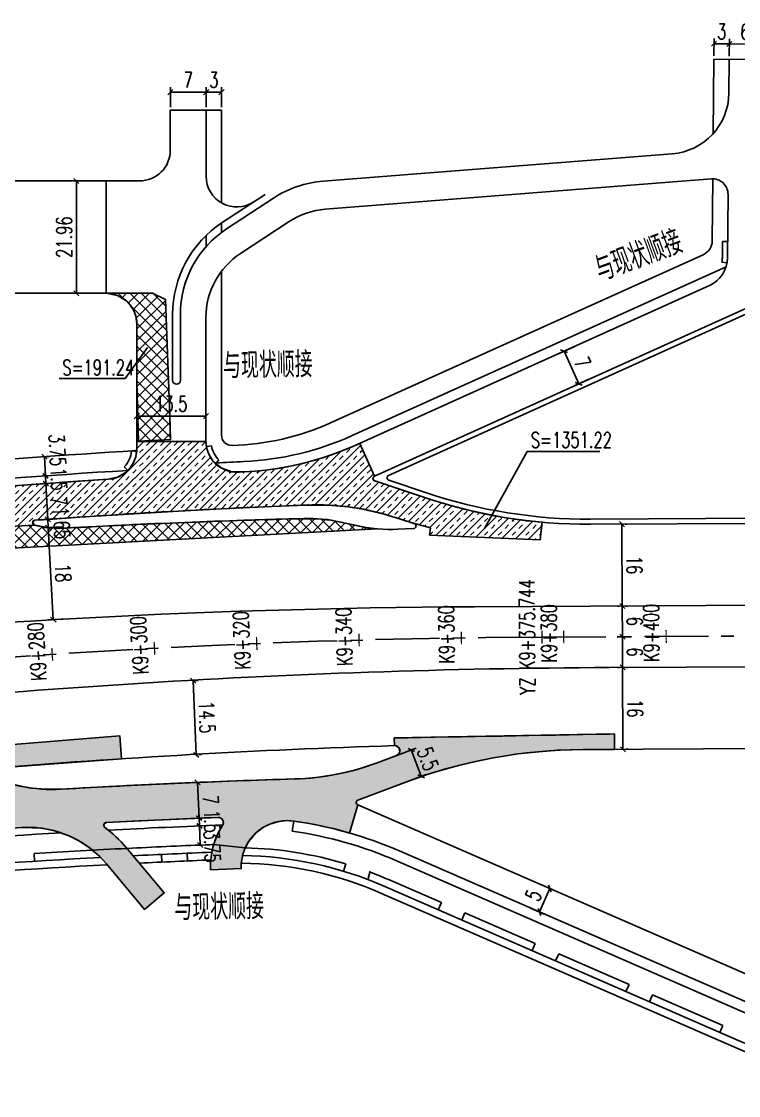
# Model space of a CAD drawing. Extents: x 113363 to 119694, y 18926 to 19620.
# Drawn here: x 113441.3 to 113581.4, y 19174 to 19383.9 of the extents above; entities that cross this region are included whole.
import ezdxf
from ezdxf.enums import TextEntityAlignment as Align

# ---------------------------------------------------------------- set-up
doc = ezdxf.new("R2010")
doc.units = 0
doc.linetypes.add('CENTER', pattern=[2, 1.25, -0.25, 0.25, -0.25])
doc.linetypes.add('CONTINOUS', pattern=[0])
for name, color, linetype in [('AXIS', 2, 'Continuous'), ('SZ-ZH-DIM', 7, 'Continuous'), ('人行道', 1, 'Continuous'), ('对应标注', 1, 'Continuous'), ('无障碍', 3, 'Continuous'), ('树池绿化', 3, 'Continuous'), ('横断面宽度标注', 7, 'Continuous'), ('现状', 5, 'Continuous'), ('立道牙', 5, 'Continuous'), ('自行车道', 3, 'Continuous'), ('计量填充层1', 30, 'Continuous'), ('计量填充层2', 241, 'Continuous'), ('设计范围', 4, 'Continuous'), ('路网新建人行系统', 4, 'Continuous'), ('路网立道牙', 7, 'Continuous'), ('辅助填充', 3, 'Continuous')]:
    doc.layers.add(name, color=color, linetype=linetype)
doc.styles.add('hysztext', font='txtd.shx', dxfattribs={"width": 0.7, "bigfont": 'hztxt.shx'})
doc.styles.get("Standard").update_dxf_attribs({"font": 'txtd.shx', "width": 0.7, "bigfont": 'hztxt.shx'})
doc.styles.add('txtd', font='txtd.shx', dxfattribs={"width": 0.7, "bigfont": 'hztxt.shx'})
doc.dimstyles.get("Standard").update_dxf_attribs({"dimtxt": 3, "dimasz": 1, "dimexe": 1, "dimexo": 0.625, "dimgap": 0.9, "dimtad": 1, "dimdsep": 46, "dimtxsty": 'txtd', "dimblk": 'OBLIQUE', "dimcen": 0.09, "dimclrd": 256, "dimadec": 0, "dimazin": 0, "dimtfac": 1, "dimtix": 1, "dimtmove": 2, "dimatfit": 3, "dimfxl": 1, "dimtolj": 1, "dimtzin": 0, "dimlwd": -1, "dimarcsym": 0})

# ---------------------------------------------------------------- blocks, each defined once
blk = doc.blocks.new('_Oblique')
at = {"color": 0, "linetype": 'ByBlock', "lineweight": -2}
blk.add_line((-0.5, -0.5), (0.5, 0.5), dxfattribs=at)
blk = doc.blocks.new('*U275')
at = {"layer": '横断面宽度标注', "linetype": 'CONTINOUS', "transparency": 16777216}
blk.add_line((113558.83, 19241.7), (113558.75, 19257.7), dxfattribs=at)
at = {"layer": '横断面宽度标注', "color": 0, "linetype": 'CONTINOUS', "lineweight": -2, "transparency": 16777216}
for p, q in [((113559.38, 19257.7), (113559.75, 19257.7)), ((113559.46, 19241.7), (113559.83, 19241.7))]:
    blk.add_line(p, q, dxfattribs=at)
at = {"layer": '横断面宽度标注', "linetype": 'CONTINOUS', "transparency": 16777216}
for p, rotation in [((113558.75, 19257.7), 90.28595695221851), ((113558.83, 19241.7), 270.2859569522185)]:
    blk.add_blockref('_Oblique', p, dxfattribs=dict(at, rotation=rotation))
at = {"layer": '横断面宽度标注', "color": 0, "linetype": 'CONTINOUS', "transparency": 16777216, "insert": (113561.19, 19249.71), "char_height": 3, "width": 0.000000001, "attachment_point": 5, "rotation": 270.286, "style": 'txtd'}
blk.add_mtext('\\A1;16', dxfattribs=at)
blk = doc.blocks.new('*U276')
at = {"layer": '横断面宽度标注', "linetype": 'CONTINOUS', "transparency": 16777216}
blk.add_line((113558.75, 19257.7), (113558.72, 19263.7), dxfattribs=at)
at = {"layer": '横断面宽度标注', "color": 0, "linetype": 'CONTINOUS', "lineweight": -2, "transparency": 16777216}
for p, q in [((113559.35, 19263.7), (113559.72, 19263.7)), ((113558.13, 19257.69), (113557.75, 19257.69))]:
    blk.add_line(p, q, dxfattribs=at)
at = {"layer": '横断面宽度标注', "linetype": 'CONTINOUS', "transparency": 16777216}
for p, rotation in [((113558.72, 19263.7), 90.28595695185399), ((113558.75, 19257.7), 270.285956951854)]:
    blk.add_blockref('_Oblique', p, dxfattribs=dict(at, rotation=rotation))
at = {"layer": '横断面宽度标注', "color": 0, "linetype": 'CONTINOUS', "transparency": 16777216, "insert": (113561.14, 19260.71), "char_height": 3, "width": 0.000000001, "attachment_point": 5, "rotation": 270.286, "style": 'txtd'}
blk.add_mtext('\\A1;6', dxfattribs=at)
blk = doc.blocks.new('*U277')
at = {"layer": '横断面宽度标注', "linetype": 'CONTINOUS', "transparency": 16777216}
blk.add_line((113558.72, 19263.7), (113558.69, 19269.7), dxfattribs=at)
at = {"layer": '横断面宽度标注', "color": 0, "linetype": 'CONTINOUS', "lineweight": -2, "transparency": 16777216}
for p, q in [((113559.32, 19269.7), (113559.69, 19269.7)), ((113558.1, 19263.69), (113557.72, 19263.69))]:
    blk.add_line(p, q, dxfattribs=at)
at = {"layer": '横断面宽度标注', "linetype": 'CONTINOUS', "transparency": 16777216}
for p, rotation in [((113558.69, 19269.7), 90.28595695185399), ((113558.72, 19263.7), 270.285956951854)]:
    blk.add_blockref('_Oblique', p, dxfattribs=dict(at, rotation=rotation))
at = {"layer": '横断面宽度标注', "color": 0, "linetype": 'CONTINOUS', "transparency": 16777216, "insert": (113561.11, 19266.71), "char_height": 3, "width": 0.000000001, "attachment_point": 5, "rotation": 270.286, "style": 'txtd'}
blk.add_mtext('\\A1;6', dxfattribs=at)
blk = doc.blocks.new('*U278')
at = {"layer": '横断面宽度标注', "color": 0, "linetype": 'CONTINOUS', "lineweight": -2, "transparency": 16777216}
for p, q in [((113559.24, 19285.7), (113559.61, 19285.7)), ((113558.07, 19269.69), (113557.69, 19269.69))]:
    blk.add_line(p, q, dxfattribs=at)
at = {"layer": '横断面宽度标注', "linetype": 'CONTINOUS', "transparency": 16777216}
blk.add_line((113558.69, 19269.7), (113558.62, 19285.7), dxfattribs=at)
for p, rotation in [((113558.62, 19285.7), 90.28595695185399), ((113558.69, 19269.7), 270.285956951854)]:
    blk.add_blockref('_Oblique', p, dxfattribs=dict(at, rotation=rotation))
at = {"layer": '横断面宽度标注', "color": 0, "linetype": 'CONTINOUS', "transparency": 16777216, "insert": (113561.05, 19277.71), "char_height": 3, "width": 0.000000001, "attachment_point": 5, "rotation": 270.286, "style": 'txtd'}
blk.add_mtext('\\A1;16', dxfattribs=at)
blk = doc.blocks.new('*U279')
at = {"layer": '横断面宽度标注', "color": 0, "linetype": 'CONTINOUS', "lineweight": -2, "transparency": 16777216}
for p, q in [((113477.41, 19226.79), (113475.1, 19226.69)), ((113477.57, 19223.04), (113475.26, 19222.94))]:
    blk.add_line(p, q, dxfattribs=at)
at = {"layer": '横断面宽度标注', "linetype": 'CONTINOUS', "transparency": 16777216}
blk.add_line((113476.26, 19222.99), (113476.1, 19226.73), dxfattribs=at)
for p, rotation in [((113476.1, 19226.73), 92.54157055803385), ((113476.26, 19222.99), 272.5415705580339)]:
    blk.add_blockref('_Oblique', p, dxfattribs=dict(at, rotation=rotation))
at = {"layer": '横断面宽度标注', "color": 0, "linetype": 'CONTINOUS', "transparency": 16777216, "insert": (113478.58, 19222.7), "char_height": 3, "width": 0.000000001, "attachment_point": 5, "rotation": 272.5416, "style": 'txtd'}
blk.add_mtext('\\A1;3.75', dxfattribs=at)
blk = doc.blocks.new('*U280')
at = {"layer": '横断面宽度标注', "linetype": 'CONTINOUS', "transparency": 16777216}
for p, q in [((113476.03, 19228.23), (113475.99, 19229.23)), ((113476.1, 19226.73), (113476.03, 19228.23)), ((113476.1, 19226.73), (113476.14, 19225.73))]:
    blk.add_line(p, q, dxfattribs=at)
at = {"layer": '横断面宽度标注', "color": 0, "linetype": 'CONTINOUS', "lineweight": -2, "transparency": 16777216}
for p, q in [((113476.65, 19228.26), (113477.03, 19228.27)), ((113475.48, 19226.71), (113475.1, 19226.69))]:
    blk.add_line(p, q, dxfattribs=at)
at = {"layer": '横断面宽度标注', "linetype": 'CONTINOUS', "transparency": 16777216}
for p, rotation in [((113476.03, 19228.23), 272.5415705579265), ((113476.1, 19226.73), 92.54157055792649)]:
    blk.add_blockref('_Oblique', p, dxfattribs=dict(at, rotation=rotation))
at = {"layer": '横断面宽度标注', "color": 0, "linetype": 'CONTINOUS', "transparency": 16777216, "insert": (113478.55, 19227.62), "char_height": 3, "width": 0.000000001, "attachment_point": 5, "rotation": 272.5416, "style": 'txtd'}
blk.add_mtext('\\A1;1.5', dxfattribs=at)
blk = doc.blocks.new('*U282')
at = {"layer": '横断面宽度标注', "linetype": 'CONTINOUS', "transparency": 16777216}
blk.add_line((113476.03, 19228.23), (113475.72, 19235.22), dxfattribs=at)
at = {"layer": '横断面宽度标注', "color": 0, "linetype": 'CONTINOUS', "lineweight": -2, "transparency": 16777216}
for p, q in [((113476.33, 19235.25), (113476.72, 19235.27)), ((113476.65, 19228.26), (113477.03, 19228.27))]:
    blk.add_line(p, q, dxfattribs=at)
at = {"layer": '横断面宽度标注', "linetype": 'CONTINOUS', "transparency": 16777216}
for p, rotation in [((113475.72, 19235.22), 92.54157055792649), ((113476.03, 19228.23), 272.5415705579265)]:
    blk.add_blockref('_Oblique', p, dxfattribs=dict(at, rotation=rotation))
at = {"layer": '横断面宽度标注', "color": 0, "linetype": 'CONTINOUS', "transparency": 16777216, "insert": (113478.27, 19231.83), "char_height": 3, "width": 0.000000001, "attachment_point": 5, "rotation": 272.5416, "style": 'txtd'}
blk.add_mtext('\\A1;7', dxfattribs=at)
blk = doc.blocks.new('*U283')
at = {"layer": '横断面宽度标注', "linetype": 'CONTINOUS', "transparency": 16777216}
blk.add_line((113475.48, 19240.62), (113474.84, 19255.11), dxfattribs=at)
at = {"layer": '横断面宽度标注', "color": 0, "linetype": 'CONTINOUS', "lineweight": -2, "transparency": 16777216}
for p, q in [((113475.14, 19255.12), (113475.84, 19255.15)), ((113476.01, 19240.65), (113476.48, 19240.67))]:
    blk.add_line(p, q, dxfattribs=at)
at = {"layer": '横断面宽度标注', "linetype": 'CONTINOUS', "transparency": 16777216}
for p, rotation in [((113474.84, 19255.11), 92.54157055792649), ((113475.48, 19240.62), 272.5415705579265)]:
    blk.add_blockref('_Oblique', p, dxfattribs=dict(at, rotation=rotation))
at = {"layer": '横断面宽度标注', "color": 0, "linetype": 'CONTINOUS', "transparency": 16777216, "insert": (113477.56, 19247.97), "char_height": 3, "width": 0.000000001, "attachment_point": 5, "rotation": 272.5416, "style": 'txtd'}
blk.add_mtext('\\A1;14.5', dxfattribs=at)
blk = doc.blocks.new('*U284')
at = {"layer": '横断面宽度标注', "color": 0, "linetype": 'CONTINOUS', "lineweight": -2, "transparency": 16777216}
for p, q in [((113449.42, 19285.16), (113445.57, 19284.95)), ((113450.39, 19267.18), (113446.55, 19266.97))]:
    blk.add_line(p, q, dxfattribs=at)
at = {"layer": '横断面宽度标注', "linetype": 'CONTINOUS', "transparency": 16777216}
blk.add_line((113447.55, 19267.03), (113446.57, 19285), dxfattribs=at)
for p, rotation in [((113446.57, 19285), 93.10986996454582), ((113447.55, 19267.03), 273.1098699645458)]:
    blk.add_blockref('_Oblique', p, dxfattribs=dict(at, rotation=rotation))
at = {"layer": '横断面宽度标注', "color": 0, "linetype": 'CONTINOUS', "transparency": 16777216, "insert": (113449.45, 19276.15), "char_height": 3, "width": 0.000000001, "attachment_point": 5, "rotation": 273.1099, "style": 'txtd'}
blk.add_mtext('\\A1;18', dxfattribs=at)
blk = doc.blocks.new('*U285')
at = {"layer": '横断面宽度标注', "linetype": 'CONTINOUS', "transparency": 16777216}
for p, q in [((113446.48, 19286.65), (113446.42, 19287.65)), ((113446.57, 19285), (113446.48, 19286.65)), ((113446.57, 19285), (113446.62, 19284))]:
    blk.add_line(p, q, dxfattribs=at)
at = {"layer": '横断面宽度标注', "color": 0, "linetype": 'CONTINOUS', "lineweight": -2, "transparency": 16777216}
for p, q in [((113447.04, 19286.68), (113447.48, 19286.7)), ((113449.42, 19285.16), (113445.57, 19284.95))]:
    blk.add_line(p, q, dxfattribs=at)
at = {"layer": '横断面宽度标注', "linetype": 'CONTINOUS', "transparency": 16777216}
for p, rotation in [((113446.48, 19286.65), 273.1098699644103), ((113446.57, 19285), 93.10986996441027)]:
    blk.add_blockref('_Oblique', p, dxfattribs=dict(at, rotation=rotation))
at = {"layer": '横断面宽度标注', "color": 0, "linetype": 'CONTINOUS', "transparency": 16777216, "insert": (113449.16, 19285.95), "char_height": 3, "width": 0.000000001, "attachment_point": 5, "rotation": 273.1099, "style": 'txtd'}
blk.add_mtext('\\A1;1.65', dxfattribs=at)
blk = doc.blocks.new('*U286')
at = {"layer": '横断面宽度标注', "linetype": 'CONTINOUS', "transparency": 16777216}
blk.add_line((113446.48, 19286.65), (113446.1, 19293.64), dxfattribs=at)
at = {"layer": '横断面宽度标注', "color": 0, "linetype": 'CONTINOUS', "lineweight": -2, "transparency": 16777216}
for p, q in [((113446.55, 19293.66), (113447.1, 19293.69)), ((113447.04, 19286.68), (113447.48, 19286.7))]:
    blk.add_line(p, q, dxfattribs=at)
at = {"layer": '横断面宽度标注', "linetype": 'CONTINOUS', "transparency": 16777216}
for p, rotation in [((113446.1, 19293.64), 93.10986996441027), ((113446.48, 19286.65), 273.1098699644103)]:
    blk.add_blockref('_Oblique', p, dxfattribs=dict(at, rotation=rotation))
at = {"layer": '横断面宽度标注', "color": 0, "linetype": 'CONTINOUS', "transparency": 16777216, "insert": (113448.69, 19290.27), "char_height": 3, "width": 0.000000001, "attachment_point": 5, "rotation": 273.1099, "style": 'txtd'}
blk.add_mtext('\\A1;7', dxfattribs=at)
blk = doc.blocks.new('*U287')
at = {"layer": '横断面宽度标注', "linetype": 'CONTINOUS', "transparency": 16777216}
for p, q in [((113446.02, 19295.14), (113445.96, 19296.13)), ((113446.1, 19293.64), (113446.02, 19295.14)), ((113446.1, 19293.64), (113446.15, 19292.64))]:
    blk.add_line(p, q, dxfattribs=at)
at = {"layer": '横断面宽度标注', "color": 0, "linetype": 'CONTINOUS', "lineweight": -2, "transparency": 16777216}
for p, q in [((113446.44, 19295.16), (113447.02, 19295.19)), ((113446.55, 19293.66), (113447.1, 19293.69))]:
    blk.add_line(p, q, dxfattribs=at)
at = {"layer": '横断面宽度标注', "linetype": 'CONTINOUS', "transparency": 16777216}
for p, rotation in [((113446.02, 19295.14), 273.1098699644103), ((113446.1, 19293.64), 93.10986996441027)]:
    blk.add_blockref('_Oblique', p, dxfattribs=dict(at, rotation=rotation))
at = {"layer": '横断面宽度标注', "color": 0, "linetype": 'CONTINOUS', "transparency": 16777216, "insert": (113448.61, 19294.51), "char_height": 3, "width": 0.000000001, "attachment_point": 5, "rotation": 273.1099, "style": 'txtd'}
blk.add_mtext('\\A1;1.5', dxfattribs=at)
blk = doc.blocks.new('*U288')
at = {"layer": '横断面宽度标注', "linetype": 'CONTINOUS', "transparency": 16777216}
blk.add_line((113446.02, 19295.14), (113445.81, 19298.88), dxfattribs=at)
at = {"layer": '横断面宽度标注', "color": 0, "linetype": 'CONTINOUS', "lineweight": -2, "transparency": 16777216}
for p, q in [((113446.17, 19298.9), (113446.81, 19298.93)), ((113446.44, 19295.16), (113447.02, 19295.19))]:
    blk.add_line(p, q, dxfattribs=at)
at = {"layer": '横断面宽度标注', "linetype": 'CONTINOUS', "transparency": 16777216}
for p, rotation in [((113445.81, 19298.88), 93.10986996441027), ((113446.02, 19295.14), 273.1098699644103)]:
    blk.add_blockref('_Oblique', p, dxfattribs=dict(at, rotation=rotation))
at = {"layer": '横断面宽度标注', "color": 0, "linetype": 'CONTINOUS', "transparency": 16777216, "insert": (113448.33, 19300.17), "char_height": 3, "width": 0.000000001, "attachment_point": 5, "rotation": 273.1099, "style": 'txtd'}
blk.add_mtext('\\A1;3.75', dxfattribs=at)
blk = doc.blocks.new('*U34')
at = {"layer": '横断面宽度标注', "color": 0, "linetype": 'CONTINOUS', "lineweight": -2, "transparency": 16777216}
for p, q in [((113549.26, 19320.37), (113546.39, 19319.08)), ((113552.14, 19314), (113549.27, 19312.71))]:
    blk.add_line(p, q, dxfattribs=at)
at = {"layer": '横断面宽度标注', "linetype": 'CONTINOUS', "transparency": 16777216}
blk.add_line((113550.18, 19313.12), (113547.31, 19319.49), dxfattribs=at)
for p, rotation in [((113547.31, 19319.49), 114.3043426227953), ((113550.18, 19313.12), 294.3043426227953)]:
    blk.add_blockref('_Oblique', p, dxfattribs=dict(at, rotation=rotation))
at = {"layer": '横断面宽度标注', "color": 0, "linetype": 'CONTINOUS', "transparency": 16777216, "insert": (113550.93, 19317.29), "char_height": 3, "width": 0.000000001, "attachment_point": 5, "rotation": 294.3043, "style": 'txtd'}
blk.add_mtext('\\A1;7', dxfattribs=at)
blk = doc.blocks.new('*U35')
at = {"layer": '横断面宽度标注', "linetype": 'CONTINOUS', "transparency": 16777216}
blk.add_line((113542.54, 19209.9), (113544.54, 19214.48), dxfattribs=at)
at = {"layer": '横断面宽度标注', "color": 0, "linetype": 'CONTINOUS', "lineweight": -2, "transparency": 16777216}
for p, q in [((113542.75, 19215.26), (113545.46, 19214.08)), ((113540.75, 19210.68), (113543.46, 19209.5))]:
    blk.add_line(p, q, dxfattribs=at)
at = {"layer": '横断面宽度标注', "linetype": 'CONTINOUS', "transparency": 16777216}
for p, rotation in [((113544.54, 19214.48), 66.43435173737521), ((113542.54, 19209.9), 246.4343517373752)]:
    blk.add_blockref('_Oblique', p, dxfattribs=dict(at, rotation=rotation))
at = {"layer": '横断面宽度标注', "color": 0, "linetype": 'CONTINOUS', "transparency": 16777216, "insert": (113541.34, 19213.15), "char_height": 3, "width": 0.000000001, "attachment_point": 5, "rotation": 66.4344, "style": 'txtd'}
blk.add_mtext('\\A1;5', dxfattribs=at)
blk = doc.blocks.new('*U37')
at = {"layer": '横断面宽度标注', "color": 0, "linetype": 'CONTINOUS', "lineweight": -2, "transparency": 16777216}
for p, q in [((113514.47, 19240.43), (113518.42, 19241.92)), ((113516.4, 19235.29), (113520.35, 19236.77))]:
    blk.add_line(p, q, dxfattribs=at)
at = {"layer": '横断面宽度标注', "linetype": 'CONTINOUS', "transparency": 16777216}
blk.add_line((113517.48, 19241.57), (113519.42, 19236.42), dxfattribs=at)
for p, rotation in [((113517.48, 19241.57), 110.5603194291531), ((113519.42, 19236.42), 290.5603194291531)]:
    blk.add_blockref('_Oblique', p, dxfattribs=dict(at, rotation=rotation))
at = {"layer": '横断面宽度标注', "color": 0, "linetype": 'CONTINOUS', "transparency": 16777216, "insert": (113520.7, 19239.83), "char_height": 3, "width": 0.000000001, "attachment_point": 5, "rotation": 290.5603, "style": 'txtd'}
blk.add_mtext('\\A1;5.5', dxfattribs=at)
blk = doc.blocks.new('*U38')
at = {"layer": '横断面宽度标注', "color": 0, "linetype": 'CONTINOUS', "lineweight": -2, "transparency": 16777216}
for p, q in [((113463.86, 19305.76), (113463.86, 19307.81)), ((113477.36, 19305.76), (113477.36, 19307.81))]:
    blk.add_line(p, q, dxfattribs=at)
at = {"layer": '横断面宽度标注', "linetype": 'CONTINOUS', "transparency": 16777216}
blk.add_line((113477.36, 19306.81), (113463.86, 19306.81), dxfattribs=at)
for p, rotation in [((113463.86, 19306.81), 180.0000000001389), ((113477.36, 19306.81), 1.389288684094936e-10)]:
    blk.add_blockref('_Oblique', p, dxfattribs=dict(at, rotation=rotation))
at = {"layer": '横断面宽度标注', "color": 0, "linetype": 'CONTINOUS', "transparency": 16777216, "insert": (113470.61, 19309.21), "char_height": 3, "width": 0.000000001, "attachment_point": 5, "style": 'txtd'}
blk.add_mtext('\\A1;13.5', dxfattribs=at)
blk = doc.blocks.new('*U154')
at = {"layer": '横断面宽度标注', "color": 0, "linetype": 'CONTINOUS', "lineweight": -2, "transparency": 16777216}
for p, q in [((113477.41, 19367.22), (113477.41, 19371.11)), ((113480.41, 19367.22), (113480.41, 19371.11))]:
    blk.add_line(p, q, dxfattribs=at)
at = {"layer": '横断面宽度标注', "linetype": 'CONTINOUS', "transparency": 16777216}
blk.add_line((113477.41, 19370.11), (113480.41, 19370.11), dxfattribs=at)
at = {"layer": '横断面宽度标注', "linetype": 'CONTINOUS', "transparency": 16777216, "rotation": 180}
blk.add_blockref('_Oblique', (113477.41, 19370.11), dxfattribs=at)
at = {"layer": '横断面宽度标注', "linetype": 'CONTINOUS', "transparency": 16777216}
blk.add_blockref('_Oblique', (113480.41, 19370.11), dxfattribs=at)
at = {"layer": '横断面宽度标注', "color": 0, "linetype": 'CONTINOUS', "transparency": 16777216, "insert": (113478.91, 19372.51), "char_height": 3, "width": 0.000000001, "attachment_point": 5, "style": 'txtd'}
blk.add_mtext('\\A1;3', dxfattribs=at)
blk = doc.blocks.new('*U162')
at = {"layer": '横断面宽度标注', "color": 0, "linetype": 'CONTINOUS', "lineweight": -2, "transparency": 16777216}
for p, q in [((113470.41, 19367.22), (113470.41, 19371.11)), ((113477.41, 19367.22), (113477.41, 19371.11))]:
    blk.add_line(p, q, dxfattribs=at)
at = {"layer": '横断面宽度标注', "linetype": 'CONTINOUS', "transparency": 16777216}
blk.add_line((113470.41, 19370.11), (113477.41, 19370.11), dxfattribs=at)
at = {"layer": '横断面宽度标注', "linetype": 'CONTINOUS', "transparency": 16777216, "rotation": 180}
blk.add_blockref('_Oblique', (113470.41, 19370.11), dxfattribs=at)
at = {"layer": '横断面宽度标注', "linetype": 'CONTINOUS', "transparency": 16777216}
blk.add_blockref('_Oblique', (113477.41, 19370.11), dxfattribs=at)
at = {"layer": '横断面宽度标注', "color": 0, "linetype": 'CONTINOUS', "transparency": 16777216, "insert": (113473.91, 19372.51), "char_height": 3, "width": 0.000000001, "attachment_point": 5, "style": 'txtd'}
blk.add_mtext('\\A1;7', dxfattribs=at)
blk = doc.blocks.new('*U163')
at = {"layer": '横断面宽度标注', "color": 0, "linetype": 'CONTINOUS', "lineweight": -2, "transparency": 16777216}
for p, q in [((113457.24, 19352.78), (113451.06, 19352.78)), ((113457.24, 19330.81), (113451.06, 19330.81))]:
    blk.add_line(p, q, dxfattribs=at)
at = {"layer": '横断面宽度标注', "linetype": 'CONTINOUS', "transparency": 16777216}
blk.add_line((113452.06, 19330.81), (113452.06, 19352.78), dxfattribs=at)
for p, rotation in [((113452.06, 19352.78), 90), ((113452.06, 19330.81), 270)]:
    blk.add_blockref('_Oblique', p, dxfattribs=dict(at, rotation=rotation))
at = {"layer": '横断面宽度标注', "color": 0, "linetype": 'CONTINOUS', "transparency": 16777216, "insert": (113449.66, 19341.79), "char_height": 3, "width": 0.000000001, "attachment_point": 5, "rotation": 90, "style": 'txtd'}
blk.add_mtext('\\A1;21.96', dxfattribs=at)
blk = doc.blocks.new('*U164')
at = {"layer": '横断面宽度标注', "color": 0, "linetype": 'CONTINOUS', "lineweight": -2, "transparency": 16777216}
for p, q in [((113576.58, 19377.19), (113576.61, 19380.58)), ((113579.58, 19377.17), (113579.61, 19380.55))]:
    blk.add_line(p, q, dxfattribs=at)
at = {"layer": '横断面宽度标注', "linetype": 'CONTINOUS', "transparency": 16777216}
blk.add_line((113576.6, 19379.58), (113579.6, 19379.55), dxfattribs=at)
for p, rotation in [((113576.6, 19379.58), 179.4983627590581), ((113579.6, 19379.55), 359.4983627590581)]:
    blk.add_blockref('_Oblique', p, dxfattribs=dict(at, rotation=rotation))
at = {"layer": '横断面宽度标注', "color": 0, "linetype": 'CONTINOUS', "transparency": 16777216, "insert": (113578.12, 19381.97), "char_height": 3, "width": 0.000000001, "attachment_point": 5, "rotation": 359.4984, "style": 'txtd'}
blk.add_mtext('\\A1;3', dxfattribs=at)
blk = doc.blocks.new('*U165')
at = {"layer": '横断面宽度标注', "color": 0, "linetype": 'CONTINOUS', "lineweight": -2, "transparency": 16777216}
for p, q in [((113579.58, 19377.17), (113579.61, 19380.55)), ((113585.58, 19377.11), (113585.61, 19380.5))]:
    blk.add_line(p, q, dxfattribs=at)
at = {"layer": '横断面宽度标注', "linetype": 'CONTINOUS', "transparency": 16777216}
blk.add_line((113579.6, 19379.55), (113585.6, 19379.5), dxfattribs=at)
for p, rotation in [((113579.6, 19379.55), 179.4983627590935), ((113585.6, 19379.5), 359.4983627590936)]:
    blk.add_blockref('_Oblique', p, dxfattribs=dict(at, rotation=rotation))
at = {"layer": '横断面宽度标注', "color": 0, "linetype": 'CONTINOUS', "transparency": 16777216, "insert": (113582.62, 19381.93), "char_height": 3, "width": 0.000000001, "attachment_point": 5, "rotation": 359.4984, "style": 'txtd'}
blk.add_mtext('\\A1;6', dxfattribs=at)
blk = doc.blocks.new('22')
at = {"layer": '人行道', "ltscale": 10}
for p, q in [((0, 0), (0, 1.5)), ((5, 0), (5, 1.5))]:
    blk.add_line(p, q, dxfattribs=at)

msp = doc.modelspace()

# ---------------------------------------------------------------- hatches: boundary and pattern name
at = {"layer": '计量填充层1'}
h = msp.add_hatch(dxfattribs=at)
h.set_pattern_fill('NET', color=256, scale=0.5, angle=45, style=0)
h.paths.add_polyline_path([(113460.058, 19330.397), (113457.863, 19330.812), (113466.914, 19330.812), (113469.456, 19329.577), (113470.339, 19306.774), (113470.447, 19302.236), (113464.177, 19301.912), (113463.853, 19313.473), (113463.863, 19324.813), (113463.669, 19326.329), (113463.253, 19327.449), (113462.578, 19328.523), (113461.73, 19329.401)])
h = msp.add_hatch(dxfattribs=at)
h.set_pattern_fill('NET', color=256, scale=0.5, angle=45, style=0)
h.paths.add_polyline_path([(113443.791, 19285.506), (113414.424, 19283.929), (113419.948, 19283.734), (113421.179, 19283.593), (113422.089, 19283.494), (113423.746, 19283.261), (113433.502, 19281.596), (113433.699, 19281.132), (113433.248, 19280.682), (113510.89, 19284.767), (113508.565, 19285.073), (113506.632, 19285.456), (113503.736, 19286.088), (113501.094, 19286.625), (113498.67, 19286.762), (113495.31, 19286.734), (113490.974, 19286.653), (113486.991, 19286.545), (113468.726, 19285.847), (113459.383, 19285.421), (113452.899, 19285.046), (113448.934, 19284.912), (113447.796, 19284.935), (113447.031, 19284.985), (113446.238, 19285.097), (113444.712, 19285.325)])
at = {"layer": '计量填充层2'}
h = msp.add_hatch(dxfattribs=at)
h.set_pattern_fill('TRANS', color=256, scale=0.3, angle=45, style=0)
h.paths.add_polyline_path([(113510.285, 19295.099), (113507.406, 19301.474), (113505.758, 19300.741), (113503.288, 19299.743), (113500.699, 19298.83), (113498.691, 19298.212), (113495.824, 19297.46), (113494.538, 19297.172), (113491.294, 19296.574), (113489.022, 19296.264), (113486.932, 19296.056), (113484.869, 19295.923), (113482.432, 19295.932), (113480.458, 19296.609), (113478.803, 19297.96), (113477.848, 19299.498), (113477.527, 19300.469), (113477.363, 19301.859), (113463.863, 19301.859), (113463.863, 19300.703), (113463.646, 19298.844), (113463.206, 19297.714), (113462.536, 19296.68), (113461.581, 19295.735), (113460.119, 19294.885), (113458.243, 19294.457), (113451.911, 19294.043), (113445.06, 19293.567), (113436.323, 19292.917), (113427.448, 19292.208), (113419.07, 19291.494), (113407.402, 19290.424), (113399.976, 19289.701), (113387.97, 19288.456), (113382.388, 19287.846), (113375.773, 19287.098), (113364.156, 19285.718), (113364.904, 19278.757), (113370.384, 19279.419), (113373.936, 19279.838), (113377.913, 19280.298), (113382.527, 19280.819), (113398.361, 19282.503), (113400.93, 19282.744), (113406.33, 19283.279), (113410.56, 19283.679), (113412.626, 19283.833), (113443.791, 19285.506), (113443.52, 19286.099), (113443.85, 19286.454), (113445.551, 19286.543), (113453.656, 19287.153), (113472.01, 19288.26), (113480.471, 19288.703), (113488.811, 19289.096), (113495.897, 19289.396), (113501.133, 19289.422), (113505.19, 19289.072), (113508.029, 19288.626), (113512.154, 19287.674), (113515.546, 19286.614), (113516.988, 19286.14), (113519.546, 19285.401), (113521.22, 19284.988), (113521.033, 19283.546), (113542.682, 19282.639), (113543.016, 19286.069), (113539.925, 19286.396), (113535.95, 19286.96), (113532.006, 19287.682), (113528.663, 19288.424), (113524.93, 19289.396), (113521.003, 19290.587), (113518.467, 19291.441), (113514.862, 19292.646), (113511.302, 19293.843), (113510.315, 19294.175), (113510.061, 19294.388), (113510.009, 19294.776), (113510.136, 19294.995)])
h = msp.add_hatch(dxfattribs=at)
h.set_pattern_fill('TRANS', color=256, scale=0.3, angle=45, style=0)
h.paths.add_polyline_path([(113410.762, 19240.287), (113411.196, 19235.808), (113415.711, 19236.074), (113421.281, 19235.496), (113425.228, 19234.425), (113426.728, 19233.86), (113427.881, 19233.294), (113427.974, 19232.91), (113427.876, 19232.687), (113427.517, 19232.496), (113419.283, 19231.883), (113407.187, 19230.905), (113396.682, 19229.98), (113383.652, 19228.736), (113370.424, 19227.363), (113371.171, 19220.403), (113378.77, 19221.205), (113389.394, 19222.265), (113400.094, 19223.26), (113412.145, 19224.294), (113421.971, 19225.068), (113441.332, 19226.413), (113445.393, 19226.257), (113447.672, 19225.799), (113450.744, 19224.719), (113452.511, 19223.824), (113454.362, 19222.627), (113456.619, 19220.715), (113457.92, 19219.307), (113465.385, 19210.408), (113469.216, 19213.622), (113461.751, 19222.521), (113460.836, 19223.552), (113459.785, 19224.608), (113458.765, 19225.522), (113457.967, 19226.171), (113457.57, 19226.474), (113457.39, 19227.014), (113457.843, 19227.373), (113464.327, 19227.703), (113479.726, 19228.38), (113480.139, 19228.309), (113480.523, 19228.034), (113480.747, 19227.571), (113480.755, 19227.236), (113480.65, 19226.915), (113479.936, 19225.681), (113479.302, 19224.296), (113478.736, 19222.575), (113478.375, 19220.753), (113478.257, 19219.426), (113478.254, 19218.145), (113484.249, 19218.394), (113484.262, 19219.355), (113484.576, 19221.186), (113484.957, 19222.272), (113485.678, 19223.634), (113487.122, 19225.355), (113488.608, 19226.472), (113489.827, 19227.084), (113491.621, 19227.611), (113493.334, 19227.758), (113494.505, 19227.671), (113496.741, 19227.322), (113498.628, 19226.977), (113500.588, 19226.569), (113502.213, 19226.191), (113503.429, 19225.886), (113505.43, 19225.338), (113507.016, 19230.849), (113506.747, 19231.134), (113506.736, 19231.445), (113507.04, 19231.775), (113510.664, 19233.134), (113516.245, 19235.228), (113520.782, 19236.815), (113524.438, 19237.92), (113526.511, 19238.479), (113528.925, 19239.071), (113531.346, 19239.602), (113533.506, 19240.022), (113535.947, 19240.438), (113538.33, 19240.785), (113540.946, 19241.098), (113546.041, 19241.509), (113551.086, 19241.659), (113553.793, 19241.673), (113557.176, 19241.689), (113557.161, 19244.689), (113514.161, 19243.917), (113514.208, 19242.417), (113514.517, 19242.379), (113515.049, 19242.005), (113515.214, 19241.19), (113515.054, 19240.838), (113514.466, 19240.435), (113510.806, 19239.062), (113508.156, 19238.152), (113506.373, 19237.631), (113502.989, 19236.835), (113499.439, 19236.262), (113496.781, 19236.002), (113493.047, 19235.848), (113481.57, 19235.456), (113468.301, 19234.9), (113458.444, 19234.415), (113450.215, 19233.963), (113445.91, 19233.88), (113442.776, 19234.195), (113439.22, 19234.965), (113436.632, 19235.821), (113434.839, 19236.574), (113434.093, 19236.928), (113433.836, 19237.23), (113433.875, 19237.616), (113434.304, 19237.877), (113435.353, 19237.963), (113460.845, 19239.835), (113460.552, 19244.325)])

# ---------------------------------------------------------------- linework, layer by layer
at = {"layer": 'AXIS', "color": 211, "linetype": 'CENTER', "ltscale": 10}
msp.add_line((113543.008, 19263.619), (119536.495, 19293.532), dxfattribs=at)
msp.add_arc((113550.993, 17663.639), 1600, 90.285957, 96.579321, dxfattribs=at)
at = {"layer": 'SZ-ZH-DIM'}
for points in [[(113527.246, 19264.713, 0.25, 0.25, 0), (113527.283, 19262.213, 0.25, 0.25, 0)], [(113543.001, 19264.869, 0.25, 0.25, 0), (113543.014, 19262.369, 0.25, 0.25, 0)], [(113547.257, 19264.89, 0.25, 0.25, 0), (113547.27, 19262.39, 0.25, 0.25, 0)], [(113567.257, 19264.99, 0.25, 0.25, 0), (113567.27, 19262.49, 0.25, 0.25, 0)], [(113467.236, 19262.697, 0.25, 0.25, 0), (113467.367, 19260.2, 0.25, 0.25, 0)], [(113487.231, 19263.619, 0.25, 0.25, 0), (113487.33, 19261.121, 0.25, 0.25, 0)], [(113507.235, 19264.291, 0.25, 0.25, 0), (113507.303, 19261.792, 0.25, 0.25, 0)], [(113447.255, 19261.525, 0.25, 0.25, 0), (113447.417, 19259.03, 0.25, 0.25, 0)]]:
    msp.add_lwpolyline(points, format="xyseb", dxfattribs=at)
at = {"layer": '人行道', "ltscale": 10}
for p, q in [((113501.715, 19305.49), (113574.5, 19338.36)), ((113478.878, 19223.078), (113485.03, 19222.439)), ((113504.233, 19217.871), (113504.666, 19219.308)), ((113509.02, 19216.428), (113509.453, 19217.864)), ((113512.887, 19216.287), (113523.35, 19211.724)), ((113527.933, 19209.725), (113541.682, 19203.728)), ((113546.265, 19201.729), (113560.014, 19195.732)), ((113564.597, 19193.733), (113578.346, 19187.736)), ((113577.746, 19186.361), (113578.346, 19187.736))]:
    msp.add_line(p, q, dxfattribs=at)
for points in [[(113480.405, 19348.489), (113480.405, 19366.597)], [(113576.265, 19341.068), (113576.371, 19353.179)], [(113480.405, 19342.699), (113480.405, 19344.536)], [(113477.405, 19339.943), (113477.405, 19342.111)], [(113480.405, 19303.075), (113480.405, 19335.125)]]:
    msp.add_lwpolyline(points, dxfattribs=at)
for points in [[(113574.5, 19338.36, 0.2923921), (113576.265, 19341.068)], [(113480.405, 19303.075, 0.4219809), (113482.458, 19301.076)]]:
    msp.add_lwpolyline(points, format="xyb", dxfattribs=at)
for centre, radius, start, end in [((113481.136, 19351.059), 50, 271.51526, 294.30434), ((113560.218, 17685.685), 1617.25, 93.416114, 94.926474), ((113541.767, 17641.593), 1582.75, 92.334097, 92.891964), ((113480.566, 19143.096), 80, 91.20902, 92.3341), ((113541.767, 17641.593), 1582.75, 92.891964, 93.548956), ((113483.301, 19148.459), 74, 73.21886, 88.66137), ((113483.301, 19148.459), 74, 66.43435, 69.34457)]:
    msp.add_arc(centre, radius, start, end, dxfattribs=at)
at = {"layer": '对应标注', "linetype": 'CONTINOUS'}
for p, q in [((113461.575, 19314.18), (113465.926, 19320.216)), ((113461.575, 19314.18), (113448.721, 19314.18)), ((113540.113, 19299.914), (113531.767, 19284.84)), ((113554.312, 19299.914), (113540.113, 19299.914))]:
    msp.add_line(p, q, dxfattribs=at)
at = {"layer": '无障碍', "linetype": 'CONTINOUS'}
for p, q in [((113578.264, 19340.966), (113578.236, 19337.744)), ((113579.264, 19340.957), (113578.264, 19340.966)), ((113579.146, 19336.755), (113578.161, 19336.927)), ((113477.446, 19300.869), (113478.432, 19301.034)), ((113462.844, 19300.001), (113463.84, 19299.912)), ((113462.104, 19296.199), (113461.397, 19296.907)), ((113479.913, 19298.24), (113479.223, 19297.517))]:
    msp.add_line(p, q, dxfattribs=at)
for centre, start, end in [((113573.236, 19337.787), 350.09332, 359.49836), ((113483.363, 19301.859), 189.49721, 226.36129), ((113457.863, 19300.445), 314.96627, 354.9125)]:
    msp.add_arc(centre, 5, start, end, dxfattribs=at)
at = {"layer": '树池绿化'}
for p, q in [((113505.918, 19302.997), (113578.96, 19335.989)), ((113505.918, 19302.997), (113578.96, 19335.989)), ((113514.486, 19219.954), (113583.258, 19189.957)), ((113514.486, 19219.954), (113583.258, 19189.957))]:
    msp.add_line(p, q, dxfattribs=at)
at = {"layer": '树池绿化', "linetype": 'CONTINOUS'}
msp.add_line((113494.225, 19225.69), (113494.505, 19227.671), dxfattribs=at)
msp.add_line((113494.225, 19225.69), (113494.505, 19227.671), dxfattribs=at)
at = {"layer": '树池绿化'}
for centre, radius, start, end in [((113482.047, 19355.857), 58, 272.6624, 294.30434), ((113482.047, 19355.857), 58, 272.6624, 294.30434), ((113560.218, 17685.685), 1614, 92.679759, 92.871689), ((113560.218, 17685.685), 1614, 92.679759, 92.871689), ((113541.767, 17641.593), 1586.5, 92.20777, 93.01531), ((113541.767, 17641.593), 1586.5, 92.20777, 93.01531), ((113483.301, 19148.459), 78, 66.43435, 81.94978), ((113483.301, 19148.459), 78, 66.43435, 81.94978)]:
    msp.add_arc(centre, radius, start, end, dxfattribs=at)
at = {"layer": '树池绿化', "linetype": 'CONTINOUS'}
for centre, radius, start, end in [((113560.218, 17685.685), 1613.5, 93.486234, 96.874319), ((113560.218, 17685.685), 1613.5, 93.486234, 96.874319), ((113541.767, 17641.593), 1586.5, 93.350096, 96.167129)]:
    msp.add_arc(centre, radius, start, end, dxfattribs=at)
at = {"layer": '现状'}
for p, q in [((113506.742, 19301.175), (113575.705, 19332.319)), ((113552.483, 19286.667), (113715.336, 19287.479)), ((113507.016, 19230.849), (113586.057, 19196.373)), ((113515.285, 19221.787), (113584.058, 19191.79))]:
    msp.add_line(p, q, dxfattribs=at)
for centre, radius, start, end in [((113482.047, 19355.857), 60, 272.67976, 294.30434), ((113483.301, 19148.459), 80, 66.43435, 81.94978)]:
    msp.add_arc(centre, radius, start, end, dxfattribs=at)
at = {"layer": '立道牙'}
for p, q in [((113500.237, 19352.731), (113568.457, 19358.086)), ((113500.668, 19347.248), (113576.11, 19353.17)), ((113480.56, 19344.638), (113488.927, 19350.133)), ((113481.384, 19343.384), (113490.587, 19349.429)), ((113579.344, 19350.153), (113579.236, 19337.735)), ((113484.129, 19338.607), (113493.607, 19344.832)), ((113439.363, 19330.812), (113457.863, 19330.812)), ((113510.285, 19295.099), (113590.214, 19331.197)), ((113470.863, 19326.667), (113470.863, 19313.795)), ((113472.363, 19326.667), (113472.363, 19313.795)), ((113477.363, 19326.069), (113477.363, 19301.859)), ((113463.863, 19324.813), (113463.863, 19300.445)), ((113510.332, 19294.169), (113517.743, 19291.678)), ((113510.332, 19294.169), (113520.133, 19290.875)), ((113513.064, 19294.306), (113520.452, 19291.823)), ((113503.619, 19286.114), (113507.082, 19285.358)), ((113514.787, 19286.869), (113515.991, 19286.465)), ((113445.688, 19285.183), (113443.919, 19285.478)), ((113517.93, 19284.838), (113514.845, 19284.698)), ((113529.834, 19269.553), (113837.75, 19271.09)), ((113556.181, 19257.685), (113837.75, 19259.09)), ((113551.032, 19241.659), (113715.162, 19242.478)), ((113514.591, 19240.482), (113510.806, 19239.062)), ((113516.412, 19235.29), (113507.04, 19231.775)), ((113461.751, 19222.521), (113461.913, 19222.327)), ((113478.254, 19218.145), (113478.254, 19218.152)), ((113484.249, 19218.386), (113484.249, 19218.394))]:
    msp.add_line(p, q, dxfattribs=at)
at = {"layer": '立道牙', "ltscale": 10}
for p, q in [((113513.017, 19295.235), (113590.626, 19330.286)), ((113552.488, 19285.667), (113715.341, 19286.479)), ((113529.834, 19269.553), (113802.25, 19270.913)), ((113556.181, 19257.685), (113802.25, 19258.913))]:
    msp.add_line(p, q, dxfattribs=at)
at = {"layer": '立道牙'}
for centre, radius, start, end in [((113567.518, 19370.049), 12, 274.48814, 359.49836), ((113576.345, 19350.179), 3, 359.49836, 94.48814), ((113501.841, 19332.294), 20.5, 94.48814, 123.29694), ((113501.841, 19332.294), 15, 94.48814, 123.29694), ((113492.363, 19326.667), 21.5, 123.29694, 180), ((113492.363, 19326.667), 20, 123.29694, 180), ((113492.363, 19326.069), 15, 123.29694, 180), ((113573.236, 19337.787), 6, 294.30434, 359.49836), ((113457.863, 19324.813), 6, 0, 90), ((113471.613, 19313.795), 0.75, 180, 0), ((113457.863, 19300.445), 6, 273.62697, 0), ((113483.363, 19301.859), 6, 180, 272.72257), ((113560.218, 17685.685), 1612, 93.626965, 96.98599), ((113560.218, 17685.685), 1612, 92.679759, 92.722575), ((113510.491, 19294.643), 0.5, 114.3053, 251.42444), ((113551.989, 19385.665), 100, 251.42444, 270.28596), ((113551.989, 19385.665), 99, 251.42444, 270.28596), ((113560.218, 17685.685), 1605, 92.261455, 94.153688), ((113498.859, 19239.474), 50, 71.42444, 92.26146), ((113444.001, 19285.971), 0.5, 94.15369, 260.54705), ((113537.82, 17669.573), 1617.75, 91.465263, 93.109801), ((113497.22, 19256.804), 30, 77.68302, 91.46526), ((113533.671, 19339.073), 55.5, 251.42444, 253.65075), ((113517.907, 19285.338), 0.5, 272.60482, 73.65075), ((113448.973, 19304.912), 20, 260.54705, 273.1098), ((113513.482, 19314.667), 30, 257.68302, 272.60482), ((113537.82, 17669.573), 1600, 90.285957, 96.135046), ((113564.166, 17657.705), 1600, 90.285957, 97.023595), ((113564.166, 17657.705), 1585.5, 91.805632, 94.699272), ((113514.24, 19241.418), 1, 290.56032, 91.80563), ((113551.531, 19141.66), 100, 90.28596, 110.56032), ((113493.246, 19285.877), 50, 271.69025, 290.56032), ((113447.336, 19263.847), 30, 243.80391, 273.33142), ((113541.767, 17641.593), 1595, 91.690252, 93.331422), ((113507.216, 19231.307), 0.5, 110.56032, 246.43435), ((113457.87, 19226.874), 0.5, 93.02943, 233.2077), ((113541.767, 17641.593), 1588, 92.239041, 93.02943), ((113479.765, 19227.381), 1, 327.38025, 92.23904), ((113493.247, 19218.754), 9.005, 81.96894, 155.84614), ((113442.597, 19206.453), 20, 50.89885, 93.62616), ((113442.597, 19206.453), 25, 39.9925, 53.2077), ((113493.242, 19218.756), 15, 147.38025, 163.25368)]:
    msp.add_arc(centre, radius, start, end, dxfattribs=at)
at = {"layer": '立道牙', "ltscale": 10}
msp.add_arc((113513.223, 19294.78), 0.5, 114.3053, 251.42444, dxfattribs=at)
at = {"layer": '自行车道', "linetype": 'CONTINOUS'}
msp.add_line((113511.687, 19213.538), (113580.459, 19183.541), dxfattribs=at)
msp.add_lwpolyline([(113484.536, 19220.948, -0.098889), (113512.287, 19214.913), (113581.059, 19184.916, 0.1044479), (113626.597, 19175.535), (113688.652, 19175.844)], format="xyb", dxfattribs=at)
at = {"layer": '自行车道'}
msp.add_lwpolyline([(113371.892, 19213.691, -0.013467), (113456.778, 19220.557)], format="xyb", dxfattribs=at)
at = {"layer": '自行车道', "linetype": 'CONTINOUS'}
for centre, radius, start, end in [((113541.767, 17641.593), 1581.25, 92.292738, 92.850846), ((113541.767, 17641.593), 1579.75, 93.036903, 96.167288), ((113541.767, 17641.593), 1579.75, 92.302546, 92.809627), ((113483.301, 19148.459), 71, 66.43435, 89.21142), ((113626.037, 19288.034), 114, 246.43435, 270.28557)]:
    msp.add_arc(centre, radius, start, end, dxfattribs=at)
at = {"layer": '计量填充层1'}
msp.add_line((113507.016, 19230.849), (113505.43, 19225.338), dxfattribs=at)
msp.add_lwpolyline([(113460.058, 19330.397), (113457.863, 19330.812), (113466.914, 19330.812), (113469.456, 19329.577), (113470.339, 19306.774), (113470.447, 19302.236), (113464.177, 19301.912), (113463.853, 19313.473), (113463.863, 19324.813), (113463.669, 19326.329), (113463.253, 19327.449), (113462.578, 19328.523), (113461.73, 19329.401)], close=True, dxfattribs=at)
msp.add_lwpolyline([(113433.248, 19280.682), (113510.89, 19284.767), (113508.565, 19285.073), (113506.632, 19285.456), (113503.736, 19286.088), (113501.094, 19286.625), (113498.67, 19286.762), (113495.31, 19286.734), (113490.974, 19286.653), (113486.991, 19286.545), (113468.726, 19285.847), (113459.383, 19285.421), (113452.899, 19285.046), (113448.934, 19284.912), (113447.796, 19284.935), (113447.031, 19284.985), (113446.238, 19285.097), (113444.712, 19285.325), (113443.791, 19285.506), (113414.424, 19283.929)], dxfattribs=at)
at = {"layer": '计量填充层2'}
for p, q in [((113460.552, 19244.325), (113460.845, 19239.835)), ((113514.208, 19242.417), (113514.161, 19243.917)), ((113556.245, 19244.685), (113557.161, 19244.689)), ((113557.161, 19244.689), (113557.176, 19241.689))]:
    msp.add_line(p, q, dxfattribs=at)
msp.add_lwpolyline([(113521.22, 19284.988), (113521.033, 19283.546), (113542.682, 19282.639), (113542.953, 19285.847)], dxfattribs=at)
msp.add_arc((112866.081, 55899.324), 36661.136, 271.0129031, 271.0786854, dxfattribs=at)
at = {"layer": '设计范围', "linetype": 'CONTINOUS'}
for p, q in [((113576.576, 19376.568), (113588.575, 19376.463)), ((113576.576, 19376.568), (113588.575, 19376.463)), ((113480.405, 19366.597), (113470.405, 19366.597)), ((113480.405, 19366.597), (113470.405, 19366.597)), ((113457.863, 19330.812), (113457.863, 19352.775)), ((113484.249, 19218.394), (113478.254, 19218.145)), ((113465.385, 19210.408), (113469.216, 19213.622))]:
    msp.add_line(p, q, dxfattribs=at)
at = {"layer": '路网新建人行系统', "ltscale": 10}
for points in [[(113576.448, 19362.034), (113576.576, 19376.568)], [(113576.448, 19362.034), (113576.576, 19376.568)], [(113576.265, 19341.068), (113576.371, 19353.179)]]:
    msp.add_lwpolyline(points, dxfattribs=at)
msp.add_lwpolyline([(113574.5, 19338.36, 0.2923921), (113576.265, 19341.068)], format="xyb", dxfattribs=at)
at = {"layer": '路网立道牙'}
for points in [[(113579.575, 19376.542), (113579.518, 19369.944)], [(113470.405, 19358.775), (113470.405, 19366.597)], [(113477.405, 19353.685), (113477.405, 19366.597)], [(113439.211, 19352.775), (113464.405, 19352.775)]]:
    msp.add_lwpolyline(points, dxfattribs=at)
for points in [[(113464.405, 19352.775, 0.4142136), (113470.405, 19358.775)], [(113477.405, 19353.685, 0.596693), (113486.699, 19348.67)]]:
    msp.add_lwpolyline(points, format="xyb", dxfattribs=at)
at = {"layer": '辅助填充', "linetype": 'CONTINOUS'}
for points in [[(113412.626, 19283.833), (113443.791, 19285.506), (113443.791, 19285.506), (113443.52, 19286.099), (113443.85, 19286.454), (113445.551, 19286.543), (113453.656, 19287.153), (113472.01, 19288.26), (113480.471, 19288.703), (113488.811, 19289.096), (113495.897, 19289.396), (113501.133, 19289.422), (113505.19, 19289.072), (113508.029, 19288.626), (113512.154, 19287.674), (113515.546, 19286.614), (113516.988, 19286.14), (113519.546, 19285.401), (113521.22, 19284.988), (113521.033, 19283.546), (113542.682, 19282.639), (113543.016, 19286.069), (113539.925, 19286.396), (113535.95, 19286.96), (113532.006, 19287.682), (113528.663, 19288.424), (113524.93, 19289.396), (113521.003, 19290.587), (113518.467, 19291.441), (113514.862, 19292.646), (113511.302, 19293.843), (113510.315, 19294.175), (113510.061, 19294.388), (113510.009, 19294.776), (113510.136, 19294.995), (113510.285, 19295.099), (113507.406, 19301.474), (113505.758, 19300.741), (113503.288, 19299.743), (113500.699, 19298.83), (113498.691, 19298.212), (113495.824, 19297.46), (113494.538, 19297.172), (113491.294, 19296.574), (113489.022, 19296.264), (113486.932, 19296.056), (113484.869, 19295.923), (113482.432, 19295.932), (113480.458, 19296.609), (113478.803, 19297.96), (113477.848, 19299.498), (113477.527, 19300.469), (113477.363, 19301.859), (113463.863, 19301.859), (113463.863, 19300.703), (113463.646, 19298.844), (113463.206, 19297.714), (113462.536, 19296.68), (113461.581, 19295.735), (113460.119, 19294.885), (113458.243, 19294.457), (113451.911, 19294.043), (113445.06, 19293.567), (113436.323, 19292.917)], [(113435.353, 19237.963), (113460.845, 19239.835), (113460.552, 19244.325), (113410.762, 19240.287)], [(113421.971, 19225.068), (113441.332, 19226.413), (113445.393, 19226.257), (113447.672, 19225.799), (113450.744, 19224.719), (113452.511, 19223.824), (113454.362, 19222.627), (113456.619, 19220.715), (113457.92, 19219.307), (113465.385, 19210.408), (113469.216, 19213.622), (113461.751, 19222.521), (113460.836, 19223.552), (113459.785, 19224.608), (113458.765, 19225.522), (113457.967, 19226.171), (113457.57, 19226.474), (113457.39, 19227.014), (113457.843, 19227.373), (113464.327, 19227.703), (113479.726, 19228.38), (113480.139, 19228.309), (113480.523, 19228.034), (113480.747, 19227.571), (113480.755, 19227.236), (113480.65, 19226.915), (113479.936, 19225.681), (113479.302, 19224.296), (113478.736, 19222.575), (113478.375, 19220.753), (113478.257, 19219.426), (113478.254, 19218.145), (113484.249, 19218.394), (113484.262, 19219.355), (113484.576, 19221.186), (113484.957, 19222.272), (113485.678, 19223.634), (113487.122, 19225.355), (113488.608, 19226.472), (113489.827, 19227.084), (113491.621, 19227.611), (113493.334, 19227.758), (113494.505, 19227.671), (113496.741, 19227.322), (113498.628, 19226.977), (113500.588, 19226.569), (113502.213, 19226.191), (113503.429, 19225.886), (113505.43, 19225.338), (113507.016, 19230.849), (113506.747, 19231.134), (113506.736, 19231.445), (113507.04, 19231.775), (113510.664, 19233.134), (113516.245, 19235.228), (113520.782, 19236.815), (113524.438, 19237.92), (113526.511, 19238.479), (113528.925, 19239.071), (113531.346, 19239.602), (113533.506, 19240.022), (113535.947, 19240.438), (113538.33, 19240.785), (113540.946, 19241.098), (113546.041, 19241.509), (113551.086, 19241.659), (113553.793, 19241.673), (113557.176, 19241.689), (113557.161, 19244.689), (113514.161, 19243.917), (113514.208, 19242.417), (113514.517, 19242.379), (113515.049, 19242.005), (113515.214, 19241.19), (113515.054, 19240.838), (113514.466, 19240.435), (113510.806, 19239.062), (113508.156, 19238.152), (113506.373, 19237.631), (113502.989, 19236.835), (113499.439, 19236.262), (113496.781, 19236.002), (113493.047, 19235.848), (113481.57, 19235.456), (113468.301, 19234.9), (113458.444, 19234.415), (113450.215, 19233.963), (113445.91, 19233.88), (113442.776, 19234.195), (113439.22, 19234.965)]]:
    msp.add_lwpolyline(points, dxfattribs=at)

# ---------------------------------------------------------------- block references
at = {"layer": '立道牙', "linetype": 'CONTINOUS'}
for p, rotation in [((113438.901, 19219.493), 3.729957224432717), ((113468.764, 19219.655), 2.4234047540685), ((113522.75, 19210.349), 336.434351737826), ((113541.082, 19202.353), 336.434351737826), ((113559.414, 19194.357), 336.434351737826)]:
    msp.add_blockref('22', p, dxfattribs=dict(at, rotation=rotation))

# ---------------------------------------------------------------- texts
at = {"layer": 'SZ-ZH-DIM', "style": 'hysztext', "width": 0.7}
for s, rotation, p in [('YZ K9+375.744', 90.28596, (113542.508, 19263.617)), (' K9+340', 91.56594, (113506.769, 19263.028)), (' K9+360', 90.84974, (113526.765, 19263.456)), (' K9+380', 90.28596, (113546.764, 19263.638)), (' K9+400', 90.28596, (113566.763, 19263.738)), (' K9+300', 92.99833, (113466.803, 19261.423)), (' K9+320', 92.28214, (113486.781, 19262.35)), (' K9+280', 93.71453, (113446.837, 19260.245))]:
    msp.add_text(s, height=3, rotation=rotation, dxfattribs=at).set_placement(p, align=Align.BOTTOM_CENTER)
at = {"layer": '对应标注', "linetype": 'CONTINOUS', "style": 'txtd', "width": 0.7}
for s, p in [('S=191.24', (113449.318, 19314.807)), ('S=1351.22', (113540.83, 19300.641))]:
    msp.add_text(s, height=3, dxfattribs=at).set_placement(p)
at = {"layer": '设计范围', "linetype": 'Continuous', "width": 0.7}
for rotation, p in [(20.22191, (113555.011, 19331.45)), (1.02676, (113480.772, 19312.626)), (1.02676, (113471.262, 19206.714))]:
    msp.add_attdef('与现状顺接', text='与现状顺接', height=5, rotation=rotation, dxfattribs=at).set_placement(p, align=Align.BOTTOM_LEFT)

# ---------------------------------------------------------------- dimensions: what is measured, and where the dimension line sits
at = {"layer": '横断面宽度标注', "linetype": 'CONTINOUS'}
for p1, p2, distance, picture, middle in [((113576.576, 19376.568), (113579.575, 19376.542), 3.011, '*U164', (113578.123, 19381.966)), ((113470.405, 19366.597), (113477.405, 19366.597), 3.509, '*U162', (113473.905, 19372.506)), ((113457.863, 19330.812), (113457.863, 19352.775), 5.807, '*U163', (113449.656, 19341.794)), ((113552.7054, 19314.2568), (113549.8263, 19320.632), 2.7662, '*U34', (113550.9322, 19317.2937)), ((113477.363, 19305.137), (113463.863, 19305.137), -1.671, '*U38', (113470.613, 19309.207)), ((113451.019, 19267.217), (113450.042, 19285.191), 3.478, '*U284', (113449.453, 19276.145)), ((113558.835, 19241.698), (113558.755, 19257.698), 0, '*U275', (113561.195, 19249.71)), ((113513.881, 19240.215), (113515.813, 19235.066), 3.848, '*U37', (113520.697, 19239.835)), ((113540.175, 19210.931), (113542.174, 19215.514), -2.583, '*U35', (113541.342, 19213.149))]:
    dim = msp.add_aligned_dim(p1=p1, p2=p2, distance=distance, dimstyle='Standard', dxfattribs=at)
    dim.commit()
    dim.dimension.update_dxf_attribs({"geometry": picture, "text_midpoint": middle})
for base, p1, p2, angle, picture, middle in [((113585.602, 19379.5), (113579.575, 19376.542), (113585.575, 19376.489), 179.49836, '*U165', (113582.623, 19381.927)), ((113480.405, 19370.106), (113477.405, 19366.597), (113480.405, 19366.597), 180, '*U154', (113478.905, 19372.506)), ((113446.1, 19293.638), (113446.419, 19286.646), (113445.923, 19293.628), 273.10987, '*U286', (113448.686, 19290.274)), ((113558.615, 19285.697), (113558.695, 19269.697), (113558.615, 19285.697), 270.28596, '*U278', (113561.055, 19277.709)), ((113558.695, 19269.697), (113558.725, 19263.698), (113558.695, 19269.697), 270.28596, '*U277', (113561.11, 19266.709)), ((113558.725, 19263.698), (113558.755, 19257.698), (113558.725, 19263.698), 270.28596, '*U276', (113561.14, 19260.71)), ((113474.837, 19255.107), (113475.384, 19240.619), (113474.511, 19255.092), 272.54157, '*U283', (113477.556, 19247.971)), ((113475.719, 19235.223), (113476.028, 19228.23), (113475.709, 19235.223), 272.54157, '*U282', (113478.272, 19231.833))]:
    dim = msp.add_linear_dim(base=base, p1=p1, p2=p2, angle=angle, dimstyle='Standard', dxfattribs=at)
    dim.commit()
    dim.dimension.update_dxf_attribs({"geometry": picture, "text_midpoint": middle})
for base, p1, p2, angle, picture, middle, dimtype in [((113445.815, 19298.879), (113445.816, 19295.124), (113445.55, 19298.865), 273.10987, '*U288', (113448.33, 19300.172), 160), ((113446.018, 19295.135), (113445.923, 19293.628), (113445.816, 19295.124), 273.10987, '*U287', (113448.613, 19294.507), 160), ((113446.479, 19286.649), (113450.042, 19285.191), (113446.419, 19286.646), 273.10987, '*U285', (113449.159, 19285.949), 160), ((113476.03, 19228.23), (113476.102, 19226.733), (113476.028, 19228.23), 272.54157, '*U280', (113478.553, 19227.622), 160), ((113476.096, 19226.733), (113478.198, 19223.072), (113478.032, 19226.819), 92.54157, '*U279', (113478.577, 19222.698), 161)]:
    dim = msp.add_linear_dim(base=base, p1=p1, p2=p2, angle=angle, dimstyle='Standard', dxfattribs=at)
    dim.commit()
    dim.dimension.update_dxf_attribs({"geometry": picture, "text_midpoint": middle, "dimtype": dimtype})

doc.saveas('drawing.dxf')
